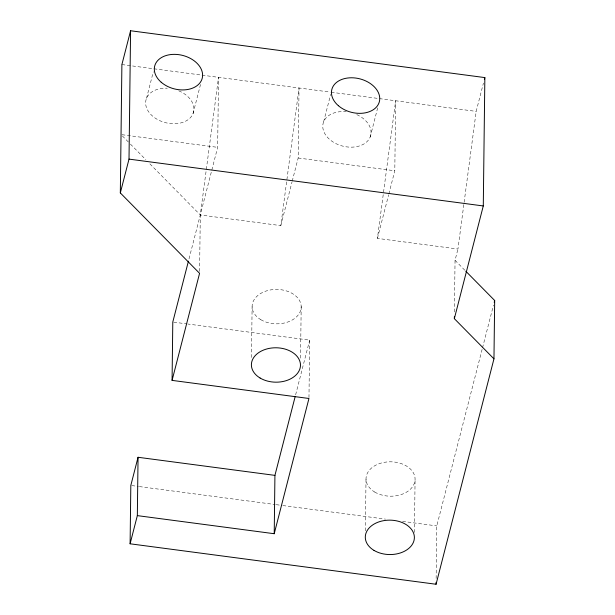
<?xml version="1.0" encoding="UTF-8"?>
<svg xmlns="http://www.w3.org/2000/svg" width="615" height="615" viewBox="0 0 615 615"><rect width="100%" height="100%" fill="white"/><g stroke="black" fill="none" stroke-linecap="round" stroke-linejoin="round"><path stroke-width="0.46" stroke-dasharray="3.08 2.31" d="M199.598 271.407L200.29 214.973L218.517 77.336L217.656 147.354L188.674 260.199M251.489 357.5L252.112 306.8M292.225 181.156L298.175 158.001L299.028 87.983L280.809 225.62L200.29 214.973L149.245 163.19M300.55 358.122L301.189 306.47M308.968 397.521L309.668 340.133L187.998 324.043M365.379 530.822L366.01 479.17M388.849 193.933L394.799 170.77L395.653 100.752L377.425 238.389L457.944 249.037L476.171 111.4L483.444 83.071M414.433 532.405L415.087 478.839M436.135 578.507L436.781 525.902L482.283 348.736M454.416 311.959L455.046 260.306L457.944 249.037M146.501 98.339L153.304 71.84M193.049 113.567L200.798 83.417M280.809 225.62L291.987 182.078M323.636 121.762L330.678 94.349M295.631 394.784L309.668 340.133M370.192 136.991L377.702 107.748M377.425 238.389L388.611 194.855M482.521 347.813L493.484 305.14M121.893 64.56L330.293 92.112M331.239 92.242L476.171 111.4M121.985 134.7L217.656 147.354M298.175 158.001L394.799 170.77M173.738 322.16L187.045 323.921M131.764 485.573L138.413 486.45M139.367 486.58L275.243 504.546M276.197 504.669L281.901 505.422M282.846 505.553L385.467 519.121M402.571 521.382L436.781 525.902M455.046 260.306L465.125 270.531M122.377 135.938L129.765 143.433M130.442 144.118L145.886 159.785M356.769 114.613A24.546 17.258 14.4 0 1 363.842 144.018A24.546 17.258 14.4 0 1 324.689 133.447A24.546 17.258 14.4 0 1 346.23 111.769M178.796 90.828A24.546 17.258 14.4 0 1 187.544 120.071A24.546 17.258 14.4 0 1 148.184 111.1A24.546 17.258 14.4 0 1 167.288 88.206M260.806 319.677A24.546 17.205 0.7 0 0 300.804 309.829A24.546 17.205 0.7 0 0 268.332 290.395A24.546 17.205 0.7 0 0 260.806 319.677M374.712 492.046A24.546 17.205 0.7 0 0 414.702 482.198A24.546 17.205 0.7 0 0 382.23 462.772A24.546 17.205 0.7 0 0 374.712 492.046"/><path stroke-width="0.92" d="M130.103 543.798L137.337 515.624L274.221 533.72L308.953 398.482L172.077 380.385L199.575 273.321L120.325 192.926L121.893 64.56L130.58 30.75L484.851 77.59L483.282 205.956L454.339 318.655L493.96 358.853L436.066 584.25L130.103 543.798L130.818 485.45L138.052 457.276L274.928 475.372L295.154 396.637M120.325 192.926L129.012 159.116L130.58 30.75M137.337 515.624L138.052 457.276M172.077 380.385L172.792 322.037L188.436 261.121M274.221 533.72L274.928 475.372M436.066 584.25L436.089 582.336M454.339 318.655L454.362 316.74M493.96 358.853L494.675 300.504L465.793 271.207M484.382 79.42L484.851 77.59M494.199 302.357L494.675 300.504M129.012 159.116L483.282 205.956M338.365 105.688A24.546 17.258 14.4 0 0 378.871 103.182A24.546 17.258 14.4 0 0 349.551 77.836A24.546 17.258 14.4 0 0 338.365 105.688M161.23 82.264A24.546 17.258 14.4 0 0 201.735 79.758A24.546 17.258 14.4 0 0 172.415 54.412A24.546 17.258 14.4 0 0 161.23 82.264M373.997 550.394A24.546 17.205 0.7 0 0 413.995 540.547A24.546 17.205 0.7 0 0 381.523 521.113A24.546 17.205 0.7 0 0 373.997 550.394M260.099 378.025A24.546 17.205 0.7 0 0 300.089 368.177A24.546 17.205 0.7 0 0 267.617 348.743A24.546 17.205 0.7 0 0 260.099 378.025"/></g></svg>
